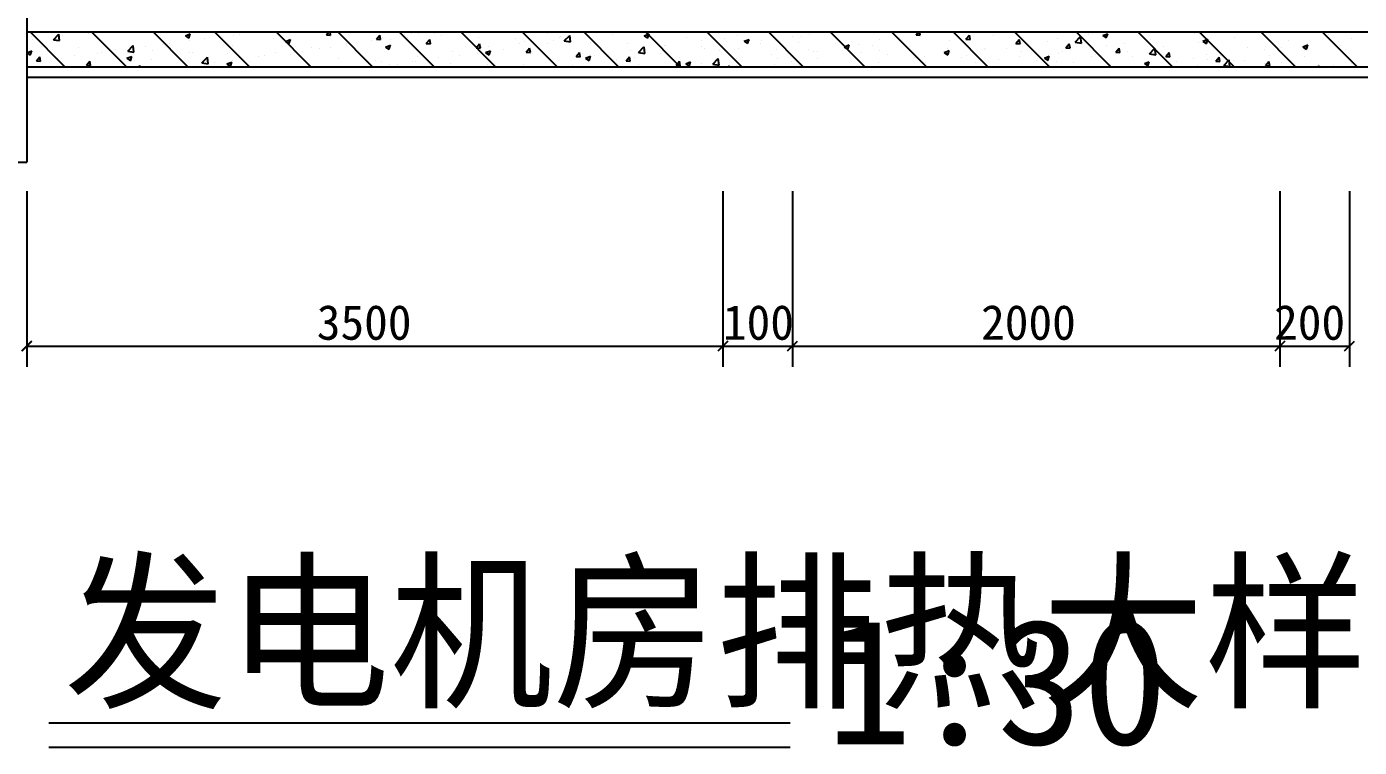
# Model space of a CAD drawing. Header units: metres. Extents: x 3325342 to 3359592, y 2274628 to 2303909.
# Drawn here: x 3337741 to 3350502, y 2274628 to 2281521 of the extents above; entities that cross this region are included whole.
import ezdxf

# ---------------------------------------------------------------- set-up
doc = ezdxf.new("R2010")
doc.units = ezdxf.units.M
doc.layers.add('PUB_DIM', color=3, linetype='Continuous')

# ---------------------------------------------------------------- blocks, each defined once
blk = doc.blocks.new('DI')
blk.add_lwpolyline([(-70.71, -70.71), (70.71, 70.71)])

msp = doc.modelspace()

# ---------------------------------------------------------------- linework, layer by layer
for p, q in [((3337740.93, 2284338.11), (3337740.93, 2280226.33)), ((3337740.93, 2281471.44), (3358018.11, 2281471.44)), ((3338106, 2281138.11), (3337772.66, 2281471.44)), ((3337790.65, 2281426.92), (3337790.65, 2281426.92)), ((3337996.45, 2281397.17), (3338048.38, 2281451.29)), ((3338055.75, 2281387.98), (3338048.38, 2281451.29)), ((3338087.07, 2281439.07), (3338087.07, 2281439.07)), ((3338187.86, 2281468.57), (3338187.86, 2281468.57)), ((3338325.87, 2281471.44), (3338335.85, 2281464.71)), ((3338335.85, 2281464.72), (3338338.11, 2281471.44)), ((3338695.25, 2281138.11), (3338361.92, 2281471.44)), ((3339284.51, 2281138.11), (3338951.18, 2281471.44)), ((3339260.78, 2281433.69), (3339307.46, 2281451.6)), ((3339260.78, 2281433.69), (3339293.94, 2281411.32)), ((3339293.94, 2281411.32), (3339307.46, 2281451.61)), ((3339873.76, 2281138.11), (3339540.43, 2281471.44)), ((3339717.14, 2281440.7), (3339717.14, 2281440.7)), ((3339783.28, 2281446.36), (3339783.28, 2281446.36)), ((3339884.03, 2281462.67), (3339884.03, 2281462.67)), ((3340463.02, 2281138.11), (3340129.69, 2281471.44)), ((3340493.08, 2281471.22), (3340493.08, 2281471.22)), ((3340611.3, 2281444.62), (3340633.8, 2281471.44)), ((3340611.3, 2281444.62), (3340651.15, 2281441.14)), ((3340651.15, 2281441.14), (3340645.56, 2281471.44)), ((3341052.28, 2281138.11), (3340718.94, 2281471.44)), ((3341001.21, 2281464.83), (3341001.21, 2281464.83)), ((3341089.47, 2281402.79), (3341121.61, 2281441.09)), ((3341129.32, 2281399.31), (3341121.61, 2281441.1)), ((3341641.53, 2281138.11), (3341308.2, 2281471.44)), ((3341357.09, 2281449.79), (3341357.09, 2281449.79)), ((3341430.41, 2281458.31), (3341430.41, 2281458.31)), ((3341489.01, 2281460.96), (3341489.01, 2281460.96)), ((3341641.97, 2281454.25), (3341641.97, 2281454.25)), ((3341712.97, 2281434.75), (3341712.97, 2281434.75)), ((3342230.79, 2281138.11), (3341897.45, 2281471.44)), ((3342820.04, 2281138.11), (3342486.71, 2281471.44)), ((3342720.52, 2281471.44), (3342728.35, 2281466.16)), ((3342728.35, 2281466.17), (3342730.12, 2281471.44)), ((3342851.39, 2281425.22), (3342851.39, 2281425.22)), ((3342888.52, 2281384.51), (3342940.45, 2281438.62)), ((3342947.82, 2281375.31), (3342940.45, 2281438.63)), ((3342995.93, 2281464.16), (3342995.93, 2281464.16)), ((3343409.3, 2281138.11), (3343075.96, 2281471.44)), ((3343189.19, 2281471.3), (3343189.19, 2281471.3)), ((3343351.81, 2281449.12), (3343351.81, 2281449.12)), ((3343568.45, 2281468.03), (3343568.45, 2281468.03)), ((3343653.27, 2281435.14), (3343699.95, 2281453.06)), ((3343653.27, 2281435.14), (3343686.43, 2281412.77)), ((3343998.55, 2281138.11), (3343665.22, 2281471.44)), ((3343686.43, 2281412.77), (3343699.95, 2281453.06)), ((3343707.69, 2281434.09), (3343707.69, 2281434.09)), ((3344587.81, 2281138.11), (3344254.48, 2281471.44)), ((3344548.66, 2281435.91), (3344548.66, 2281435.91)), ((3345177.07, 2281138.11), (3344843.73, 2281471.44)), ((3345073.9, 2281426.37), (3345073.9, 2281426.37)), ((3345156.61, 2281427.86), (3345156.61, 2281427.86)), ((3345240.79, 2281448.34), (3345240.79, 2281448.34)), ((3345766.32, 2281138.11), (3345432.99, 2281471.44)), ((3346355.58, 2281138.11), (3346022.24, 2281471.44)), ((3346248.84, 2281446.25), (3346248.84, 2281446.25)), ((3346256.88, 2281444.07), (3346279.85, 2281471.44)), ((3346256.88, 2281444.07), (3346296.73, 2281440.58)), ((3346296.73, 2281440.58), (3346291.04, 2281471.44)), ((3346944.83, 2281138.11), (3346611.5, 2281471.44)), ((3346735.05, 2281402.23), (3346767.19, 2281440.54)), ((3346774.9, 2281398.75), (3346767.19, 2281440.54)), ((3346998.73, 2281439.93), (3346998.73, 2281439.93)), ((3347115.17, 2281471.44), (3347120.84, 2281467.62)), ((3347120.84, 2281467.62), (3347122.12, 2281471.44)), ((3347534.09, 2281138.11), (3347200.75, 2281471.44)), ((3347780.6, 2281371.84), (3347832.52, 2281425.96)), ((3348123.34, 2281138.11), (3347790.01, 2281471.44)), ((3347839.89, 2281362.65), (3347832.52, 2281425.96)), ((3347903.7, 2281448.6), (3347903.7, 2281448.6)), ((3347945.04, 2281453.54), (3347945.04, 2281453.54)), ((3348045.76, 2281436.59), (3348092.44, 2281454.51)), ((3348045.76, 2281436.59), (3348078.93, 2281414.22)), ((3348078.93, 2281414.22), (3348092.44, 2281454.51)), ((3348712.6, 2281138.11), (3348379.27, 2281471.44)), ((3348925.22, 2281453.7), (3348925.22, 2281453.7)), ((3349301.85, 2281138.11), (3348968.52, 2281471.44)), ((3349891.11, 2281138.11), (3349557.78, 2281471.44)), ((3349650.77, 2281468.14), (3349650.77, 2281468.14)), ((3350480.37, 2281138.11), (3350147.03, 2281471.44)), ((3350208.92, 2281451.24), (3350208.92, 2281451.24)), ((3337799.07, 2281401.84), (3337799.07, 2281401.84)), ((3337880.95, 2281335.8), (3337880.95, 2281335.8)), ((3337996.45, 2281397.17), (3338055.74, 2281387.97)), ((3338236.84, 2281320.76), (3338236.84, 2281320.76)), ((3338592.72, 2281305.72), (3338592.72, 2281305.72)), ((3338707.95, 2281286.82), (3338759.87, 2281340.94)), ((3338758, 2281306.76), (3338758, 2281306.76)), ((3338767.24, 2281277.63), (3338759.87, 2281340.95)), ((3338876.72, 2281330.05), (3338876.72, 2281330.05)), ((3339043.62, 2281352.03), (3339043.62, 2281352.03)), ((3339104.25, 2281356.74), (3339104.25, 2281356.74)), ((3339296.1, 2281385.27), (3339296.1, 2281385.27)), ((3339446.55, 2281403.68), (3339446.55, 2281403.68)), ((3339715.5, 2281337.74), (3339715.5, 2281337.74)), ((3340104.29, 2281404.48), (3340104.29, 2281404.48)), ((3340218.86, 2281380.29), (3340265.54, 2281398.21)), ((3340218.86, 2281380.29), (3340252.03, 2281357.93)), ((3340252.03, 2281357.93), (3340265.54, 2281398.22)), ((3340463.73, 2281321.35), (3340463.73, 2281321.35)), ((3340549.07, 2281310.37), (3340549.07, 2281310.37)), ((3340652.83, 2281324.84), (3340652.83, 2281324.84)), ((3340800.46, 2281364.03), (3340800.46, 2281364.03)), ((3340801.55, 2281343.61), (3340801.55, 2281343.61)), ((3341041.62, 2281391.58), (3341041.62, 2281391.58)), ((3341089.47, 2281402.79), (3341129.32, 2281399.3)), ((3341146.72, 2281414.02), (3341146.72, 2281414.02)), ((3341176.95, 2281326.9), (3341223.63, 2281344.82)), ((3341176.95, 2281326.9), (3341210.11, 2281304.53)), ((3341210.11, 2281304.54), (3341223.63, 2281344.82)), ((3341222.59, 2281399.04), (3341222.59, 2281399.04)), ((3341389.48, 2281421.01), (3341389.48, 2281421.01)), ((3341567.64, 2281360.95), (3341599.78, 2281399.26)), ((3341567.64, 2281360.95), (3341607.49, 2281357.47)), ((3341607.49, 2281357.47), (3341599.79, 2281399.26)), ((3342045.82, 2281319.12), (3342077.96, 2281357.42)), ((3342045.82, 2281319.12), (3342085.67, 2281315.63)), ((3342068.85, 2281419.72), (3342068.85, 2281419.72)), ((3342085.67, 2281315.64), (3342077.96, 2281357.43)), ((3342163.9, 2281331.69), (3342163.9, 2281331.69)), ((3342307, 2281301.95), (3342307, 2281301.95)), ((3342424.73, 2281404.68), (3342424.73, 2281404.68)), ((3342462.6, 2281358.48), (3342462.6, 2281358.48)), ((3342506.19, 2281378.63), (3342506.19, 2281378.63)), ((3342523.99, 2281277.28), (3342556.13, 2281315.59)), ((3342563.84, 2281273.8), (3342556.13, 2281315.59)), ((3342728.04, 2281357.38), (3342728.04, 2281357.38)), ((3342780.62, 2281389.65), (3342780.62, 2281389.65)), ((3342842.93, 2281421.31), (3342842.93, 2281421.31)), ((3342888.52, 2281384.51), (3342947.82, 2281375.31)), ((3342894.93, 2281379.36), (3342894.93, 2281379.36)), ((3343136.5, 2281374.61), (3343136.5, 2281374.61)), ((3343147.42, 2281412.6), (3343147.42, 2281412.6)), ((3343492.38, 2281359.57), (3343492.38, 2281359.57)), ((3343600.02, 2281274.16), (3343651.94, 2281328.28)), ((3343659.31, 2281264.97), (3343651.95, 2281328.28)), ((3343848.26, 2281344.54), (3343848.26, 2281344.54)), ((3343860.11, 2281338.99), (3343860.11, 2281338.99)), ((3344063.58, 2281419.05), (3344063.58, 2281419.05)), ((3344204.14, 2281329.5), (3344204.14, 2281329.5)), ((3344206.37, 2281388.97), (3344206.37, 2281388.97)), ((3344233.49, 2281315.73), (3344233.49, 2281315.73)), ((3344400.38, 2281337.7), (3344400.38, 2281337.7)), ((3344419.46, 2281404.01), (3344419.46, 2281404.01)), ((3344560.02, 2281314.46), (3344560.02, 2281314.46)), ((3344611.36, 2281381.75), (3344658.04, 2281399.67)), ((3344611.36, 2281381.75), (3344644.52, 2281359.38)), ((3344644.52, 2281359.38), (3344658.04, 2281399.67)), ((3344652.87, 2281370.94), (3344652.87, 2281370.94)), ((3344767.82, 2281361.13), (3344767.82, 2281361.13)), ((3344775.34, 2281388.98), (3344775.34, 2281388.98)), ((3344915.91, 2281299.43), (3344915.91, 2281299.43)), ((3345131.22, 2281373.94), (3345131.22, 2281373.94)), ((3345223.55, 2281306.64), (3345223.55, 2281306.64)), ((3345487.1, 2281358.9), (3345487.1, 2281358.9)), ((3345565.84, 2281353.58), (3345565.84, 2281353.58)), ((3345569.44, 2281328.36), (3345616.12, 2281346.27)), ((3345569.44, 2281328.36), (3345602.61, 2281305.99)), ((3345602.61, 2281305.99), (3345616.12, 2281346.27)), ((3345705.14, 2281348.22), (3345705.14, 2281348.22)), ((3345842.98, 2281343.87), (3345842.98, 2281343.87)), ((3345902.58, 2281396.26), (3345902.58, 2281396.26)), ((3346093.93, 2281414.96), (3346093.93, 2281414.96)), ((3346158.32, 2281329.29), (3346158.32, 2281329.29)), ((3346198.87, 2281328.83), (3346198.87, 2281328.83)), ((3346554.75, 2281313.79), (3346554.75, 2281313.79)), ((3346579.35, 2281384.72), (3346579.35, 2281384.72)), ((3346735.05, 2281402.23), (3346774.9, 2281398.75)), ((3346746.24, 2281406.69), (3346746.24, 2281406.69)), ((3346910.63, 2281298.76), (3346910.63, 2281298.76)), ((3346919.76, 2281313.94), (3346919.76, 2281313.94)), ((3347126.12, 2281315.13), (3347126.12, 2281315.13)), ((3347213.23, 2281360.4), (3347245.36, 2281398.7)), ((3347213.23, 2281360.4), (3347253.07, 2281356.91)), ((3347253.07, 2281356.91), (3347245.37, 2281398.7)), ((3347266.02, 2281363.92), (3347266.02, 2281363.92)), ((3347514.91, 2281381.86), (3347514.91, 2281381.86)), ((3347608.31, 2281410.86), (3347608.31, 2281410.86)), ((3347691.4, 2281318.56), (3347723.54, 2281356.87)), ((3347691.4, 2281318.56), (3347731.25, 2281315.08)), ((3347731.25, 2281315.08), (3347723.54, 2281356.87)), ((3347780.6, 2281371.84), (3347839.89, 2281362.65)), ((3348084.8, 2281343.06), (3348084.8, 2281343.06)), ((3348169.57, 2281276.73), (3348201.71, 2281315.03)), ((3348209.42, 2281273.24), (3348201.71, 2281315.03)), ((3348251.69, 2281365.03), (3348251.69, 2281365.03)), ((3348492.09, 2281261.5), (3348544.02, 2281315.61)), ((3348504.18, 2281398.27), (3348504.18, 2281398.27)), ((3348551.38, 2281252.3), (3348544.02, 2281315.61)), ((3348625.49, 2281328.54), (3348625.49, 2281328.54)), ((3348962.23, 2281371.22), (3348962.23, 2281371.22)), ((3349003.85, 2281383.2), (3349050.53, 2281401.12)), ((3349003.85, 2281383.2), (3349037.01, 2281360.83)), ((3349037.01, 2281360.83), (3349050.53, 2281401.12)), ((3349308.48, 2281421.2), (3349308.48, 2281421.2)), ((3349431.34, 2281317.77), (3349431.34, 2281317.77)), ((3349590.25, 2281301.4), (3349590.25, 2281301.4)), ((3349757.14, 2281323.38), (3349757.14, 2281323.38)), ((3349820.13, 2281384.51), (3349820.13, 2281384.51)), ((3349961.94, 2281329.81), (3350008.62, 2281347.73)), ((3349961.94, 2281329.81), (3349995.1, 2281307.44)), ((3349995.1, 2281307.44), (3350008.62, 2281347.72)), ((3350009.63, 2281356.62), (3350009.63, 2281356.62)), ((3350325.66, 2281338.88), (3350325.66, 2281338.88)), ((3350368.66, 2281304.87), (3350368.66, 2281304.87)), ((3350430.67, 2281412.05), (3350430.67, 2281412.05)), ((3337742.54, 2281272.06), (3337789.22, 2281289.97)), ((3337742.54, 2281272.06), (3337775.7, 2281249.69)), ((3337775.71, 2281249.7), (3337789.22, 2281289.98)), ((3337834.76, 2281194.17), (3337866.9, 2281232.47)), ((3337834.76, 2281194.17), (3337874.61, 2281190.68)), ((3337874.61, 2281190.69), (3337866.9, 2281232.48)), ((3338036.31, 2281219.41), (3338036.31, 2281219.41)), ((3338078.97, 2281217.14), (3338078.97, 2281217.14)), ((3338203.2, 2281241.38), (3338203.2, 2281241.38)), ((3338312.93, 2281152.34), (3338345.07, 2281190.64)), ((3338352.78, 2281148.86), (3338345.07, 2281190.64)), ((3338421.26, 2281264.08), (3338421.26, 2281264.08)), ((3338455.69, 2281274.62), (3338455.69, 2281274.62)), ((3338700.63, 2281218.66), (3338747.31, 2281236.58)), ((3338700.63, 2281218.66), (3338733.79, 2281196.3)), ((3338707.95, 2281286.82), (3338767.24, 2281277.63)), ((3338733.79, 2281196.3), (3338747.31, 2281236.59)), ((3338937.92, 2281204.27), (3338937.92, 2281204.27)), ((3338948.6, 2281290.69), (3338948.6, 2281290.69)), ((3339304.48, 2281275.65), (3339304.48, 2281275.65)), ((3339326.71, 2281271.01), (3339326.71, 2281271.01)), ((3339419.44, 2281176.48), (3339471.37, 2281230.6)), ((3339419.44, 2281176.48), (3339478.73, 2281167.28)), ((3339438.44, 2281181.75), (3339438.44, 2281181.75)), ((3339478.73, 2281167.29), (3339471.37, 2281230.6)), ((3339541.76, 2281177.76), (3339541.76, 2281177.76)), ((3339658.72, 2281165.27), (3339705.39, 2281183.19)), ((3339660.36, 2281260.62), (3339660.36, 2281260.62)), ((3339691.88, 2281142.91), (3339705.4, 2281183.2)), ((3339708.65, 2281199.73), (3339708.65, 2281199.73)), ((3339775.18, 2281224.43), (3339775.18, 2281224.43)), ((3339875.25, 2281191.37), (3339875.25, 2281191.37)), ((3339961.14, 2281232.97), (3339961.14, 2281232.97)), ((3340016.24, 2281245.58), (3340016.24, 2281245.58)), ((3340121.44, 2281274.41), (3340121.44, 2281274.41)), ((3340264.04, 2281258.1), (3340264.04, 2281258.1)), ((3340372.13, 2281230.54), (3340372.13, 2281230.54)), ((3340382.17, 2281288.4), (3340382.17, 2281288.4)), ((3340728.01, 2281215.51), (3340728.01, 2281215.51)), ((3341083.89, 2281200.47), (3341083.89, 2281200.47)), ((3341138.62, 2281192.09), (3341138.62, 2281192.09)), ((3341439.77, 2281185.43), (3341439.77, 2281185.43)), ((3341466.59, 2281191.31), (3341466.59, 2281191.31)), ((3341480.91, 2281239.03), (3341480.91, 2281239.03)), ((3341685.01, 2281225.01), (3341685.01, 2281225.01)), ((3341795.65, 2281170.4), (3341795.65, 2281170.4)), ((3341817.64, 2281281.71), (3341817.64, 2281281.71)), ((3341887.62, 2281246.74), (3341887.62, 2281246.74)), ((3342054.52, 2281268.71), (3342054.52, 2281268.71)), ((3342073.81, 2281291.74), (3342073.81, 2281291.74)), ((3342135.04, 2281273.51), (3342181.72, 2281291.43)), ((3342135.04, 2281273.51), (3342168.2, 2281251.14)), ((3342168.2, 2281251.15), (3342181.72, 2281291.43)), ((3342523.99, 2281277.28), (3342563.84, 2281273.8)), ((3342834.82, 2281199.38), (3342834.82, 2281199.38)), ((3343002.17, 2281235.45), (3343034.3, 2281273.75)), ((3343002.17, 2281235.45), (3343042.01, 2281231.96)), ((3343042.01, 2281231.97), (3343034.31, 2281273.76)), ((3343093.12, 2281220.12), (3343139.8, 2281238.04)), ((3343093.12, 2281220.12), (3343126.28, 2281197.75)), ((3343126.29, 2281197.75), (3343139.8, 2281238.04)), ((3343181.08, 2281249.37), (3343181.08, 2281249.37)), ((3343393.07, 2281205.09), (3343393.07, 2281205.09)), ((3343480.34, 2281193.62), (3343512.48, 2281231.92)), ((3343480.34, 2281193.62), (3343520.19, 2281190.13)), ((3343520.19, 2281190.13), (3343512.48, 2281231.92)), ((3343523.37, 2281296.31), (3343523.37, 2281296.31)), ((3343559.97, 2281227.06), (3343559.97, 2281227.06)), ((3343600.02, 2281274.16), (3343659.31, 2281264.96)), ((3343812.45, 2281260.3), (3343812.45, 2281260.3)), ((3343958.51, 2281151.78), (3343990.65, 2281190.08)), ((3343990.23, 2281227.65), (3343990.23, 2281227.65)), ((3343998.36, 2281148.3), (3343990.65, 2281190.08)), ((3344051.21, 2281166.73), (3344097.89, 2281184.64)), ((3344084.37, 2281144.36), (3344097.89, 2281184.65)), ((3344311.51, 2281163.81), (3344363.44, 2281217.93)), ((3344370.8, 2281154.62), (3344363.44, 2281217.93)), ((3344379.03, 2281294.39), (3344379.03, 2281294.39)), ((3344540.55, 2281213.98), (3344540.55, 2281213.98)), ((3344877.29, 2281256.66), (3344877.29, 2281256.66)), ((3344927.56, 2281214.75), (3344927.56, 2281214.75)), ((3345065.41, 2281185.4), (3345065.41, 2281185.4)), ((3345271.79, 2281284.39), (3345271.79, 2281284.39)), ((3345316.35, 2281281.48), (3345316.35, 2281281.48)), ((3345317.9, 2281218.64), (3345317.9, 2281218.64)), ((3345627.67, 2281269.35), (3345627.67, 2281269.35)), ((3345738.94, 2281274.07), (3345738.94, 2281274.07)), ((3345894.47, 2281174.33), (3345894.47, 2281174.33)), ((3345905.83, 2281296.05), (3345905.83, 2281296.05)), ((3345983.55, 2281254.32), (3345983.55, 2281254.32)), ((3346240.73, 2281224.32), (3346240.73, 2281224.32)), ((3346339.43, 2281239.28), (3346339.43, 2281239.28)), ((3346348.54, 2281181.65), (3346348.54, 2281181.65)), ((3346527.53, 2281274.96), (3346574.21, 2281292.88)), ((3346527.53, 2281274.96), (3346560.69, 2281252.6)), ((3346560.69, 2281252.6), (3346574.21, 2281292.88)), ((3346583.02, 2281271.26), (3346583.02, 2281271.26)), ((3346695.31, 2281224.24), (3346695.31, 2281224.24)), ((3346737.33, 2281248.39), (3346737.33, 2281248.39)), ((3346823.35, 2281176.99), (3346823.35, 2281176.99)), ((3347051.19, 2281209.21), (3347051.19, 2281209.21)), ((3347244.39, 2281232.42), (3347244.39, 2281232.42)), ((3347266.51, 2281283.72), (3347266.51, 2281283.72)), ((3347407.08, 2281194.17), (3347407.08, 2281194.17)), ((3347411.28, 2281254.39), (3347411.28, 2281254.39)), ((3347485.62, 2281221.57), (3347532.3, 2281239.49)), ((3347485.62, 2281221.57), (3347518.78, 2281199.2)), ((3347518.78, 2281199.2), (3347532.3, 2281239.49)), ((3347600.2, 2281188.93), (3347600.2, 2281188.93)), ((3347622.39, 2281268.68), (3347622.39, 2281268.68)), ((3347663.77, 2281287.63), (3347663.77, 2281287.63)), ((3347762.96, 2281179.13), (3347762.96, 2281179.13)), ((3347936.94, 2281231.61), (3347936.94, 2281231.61)), ((3347978.27, 2281253.65), (3347978.27, 2281253.65)), ((3348169.57, 2281276.73), (3348209.42, 2281273.24)), ((3348283.2, 2281281.6), (3348283.2, 2281281.6)), ((3348334.16, 2281238.61), (3348334.16, 2281238.61)), ((3348443.7, 2281168.18), (3348490.38, 2281186.1)), ((3348476.87, 2281145.81), (3348490.38, 2281186.1)), ((3348492.09, 2281261.5), (3348551.38, 2281252.3)), ((3348647.75, 2281234.89), (3348679.89, 2281273.2)), ((3348647.75, 2281234.89), (3348687.59, 2281231.41)), ((3348653.76, 2281184.3), (3348653.76, 2281184.3)), ((3348687.59, 2281231.41), (3348679.89, 2281273.19)), ((3348690.04, 2281223.57), (3348690.04, 2281223.57)), ((3348749.84, 2281190.76), (3348749.84, 2281190.76)), ((3348916.73, 2281212.73), (3348916.73, 2281212.73)), ((3349042.55, 2281251.03), (3349042.55, 2281251.03)), ((3349045.92, 2281208.54), (3349045.92, 2281208.54)), ((3349125.92, 2281193.06), (3349158.06, 2281231.36)), ((3349125.92, 2281193.06), (3349165.77, 2281189.57)), ((3349165.77, 2281189.57), (3349158.06, 2281231.36)), ((3349169.22, 2281245.97), (3349169.22, 2281245.97)), ((3349203.59, 2281151.15), (3349255.51, 2281205.27)), ((3349262.88, 2281141.95), (3349255.51, 2281205.27)), ((3349300.38, 2281199.27), (3349300.38, 2281199.27)), ((3349401.8, 2281193.5), (3349401.8, 2281193.5)), ((3349591.08, 2281171.39), (3349591.08, 2281171.39)), ((3349604.09, 2281151.22), (3349636.23, 2281189.53)), ((3349643.94, 2281147.74), (3349636.23, 2281189.52)), ((3349642.67, 2281246.21), (3349642.67, 2281246.21)), ((3349757.68, 2281178.46), (3349757.68, 2281178.46)), ((3349979.41, 2281288.89), (3349979.41, 2281288.89)), ((3349979.87, 2281238.13), (3349979.87, 2281238.13)), ((3350422.18, 2281171.08), (3350422.18, 2281171.08)), ((3337740.93, 2281138.11), (3358018.11, 2281138.11)), ((3338312.93, 2281152.34), (3338352.78, 2281148.85)), ((3338814.27, 2281138.11), (3338823.24, 2281148.8)), ((3338825.22, 2281138.11), (3338823.25, 2281148.81)), ((3339658.72, 2281165.27), (3339691.88, 2281142.9)), ((3340792.36, 2281142.1), (3340792.36, 2281142.1)), ((3341214.1, 2281158.07), (3341214.1, 2281158.07)), ((3341296.22, 2281158.27), (3341296.22, 2281158.27)), ((3342151.53, 2281155.36), (3342151.53, 2281155.36)), ((3342498.09, 2281156.7), (3342498.09, 2281156.7)), ((3342507.42, 2281140.32), (3342507.42, 2281140.32)), ((3342972.04, 2281149.66), (3342972.04, 2281149.66)), ((3343601.44, 2281160.92), (3343601.44, 2281160.92)), ((3343958.51, 2281151.78), (3343998.36, 2281148.29)), ((3344051.21, 2281166.73), (3344084.37, 2281144.36)), ((3344198.26, 2281167.04), (3344198.26, 2281167.04)), ((3344311.51, 2281163.81), (3344370.8, 2281154.62)), ((3344460.32, 2281138.11), (3344468.82, 2281148.25)), ((3344470.7, 2281138.11), (3344468.83, 2281148.25)), ((3344538.77, 2281148.01), (3344538.77, 2281148.01)), ((3344898.52, 2281163.43), (3344898.52, 2281163.43)), ((3346570.86, 2281143.75), (3346570.86, 2281143.75)), ((3347257.91, 2281141.99), (3347257.91, 2281141.99)), ((3348118.84, 2281164.1), (3348118.84, 2281164.1)), ((3348443.7, 2281168.18), (3348476.86, 2281145.81)), ((3348474.72, 2281149.06), (3348474.72, 2281149.06)), ((3348954.12, 2281149.29), (3348954.12, 2281149.29)), ((3349203.59, 2281151.15), (3349262.88, 2281141.95)), ((3349604.09, 2281151.22), (3349643.94, 2281147.74)), ((3350106.36, 2281138.11), (3350114.41, 2281147.69)), ((3350113.56, 2281163.43), (3350113.56, 2281163.43)), ((3350116.17, 2281138.11), (3350114.41, 2281147.69)), ((3350255.29, 2281149.11), (3350255.29, 2281149.11)), ((3350469.45, 2281148.39), (3350469.45, 2281148.39)), ((3337740.93, 2281038.11), (3358018.11, 2281038.11)), ((3336607.6, 2280226.33), (3337740.93, 2280226.33)), ((3337740.93, 2279946.67), (3337740.93, 2278266.37)), ((3337740.93, 2279946.63), (3337740.93, 2278266.37)), ((3344407.6, 2279946.67), (3344407.6, 2278266.37)), ((3344407.6, 2279946.67), (3344407.6, 2278266.37)), ((3345074.27, 2279946.67), (3345074.27, 2278266.37)), ((3345074.27, 2279946.67), (3345074.27, 2278266.37)), ((3349740.93, 2279946.67), (3349740.93, 2278266.37)), ((3349740.93, 2279946.63), (3349740.93, 2278266.37)), ((3350407.6, 2279946.63), (3350407.6, 2278266.37)), ((3337741.6, 2278466.37), (3344406.93, 2278466.37)), ((3344406.93, 2278466.37), (3344406.27, 2278466.37)), ((3344407.6, 2278466.37), (3350407.6, 2278466.37)), ((3345074.93, 2278466.37), (3345075.6, 2278466.37)), ((3349740.27, 2278466.37), (3349739.6, 2278466.37)), ((3350408.27, 2278466.37), (3350408.93, 2278466.37))]:
    msp.add_line(p, q)
for points in [[(3337740.93, 2281471.44), (3358018.11, 2281471.44)], [(3337740.93, 2281138.11), (3358018.11, 2281138.11)], [(3337787.41, 2278512.84), (3337693.12, 2278418.56)], [(3337694.46, 2278419.89), (3337788.74, 2278514.17)], [(3344454.07, 2278512.84), (3344359.79, 2278418.56)], [(3337952.74, 2274861.12), (3345050.77, 2274861.12)], [(3337952.74, 2274627.7), (3345050.77, 2274627.7)]]:
    msp.add_lwpolyline(points)

# ---------------------------------------------------------------- block references
at = {"layer": 'PUB_DIM', "xscale": 0.67, "yscale": 0.67, "zscale": 0.67, "rotation": 180}
for p in [(3344406.93, 2278465.7), (3349740.27, 2278465.7), (3349740.27, 2278465.7)]:
    msp.add_blockref('DI', p, dxfattribs=at)
at = {"layer": 'PUB_DIM', "xscale": 0.67, "yscale": 0.67, "zscale": 0.67}
for p in [(3345074.93, 2278467.03), (3345074.93, 2278467.03), (3350408.27, 2278467.03)]:
    msp.add_blockref('DI', p, dxfattribs=at)

# ---------------------------------------------------------------- texts
for s, height, p in [('3500', 333.33, (3340518.71, 2278526.37)), ('100', 333.33, (3344407.6, 2278526.37)), ('2000', 333.33, (3346879.82, 2278526.37)), ('200', 333.33, (3349685.38, 2278526.37)), ('发电机房排热大样', 1200, (3338098.43, 2275128.65)), ('1:30', 1200, (3345401.04, 2274655.32))]:
    msp.add_text(s, height=height).set_placement(p)

doc.saveas('drawing.dxf')
